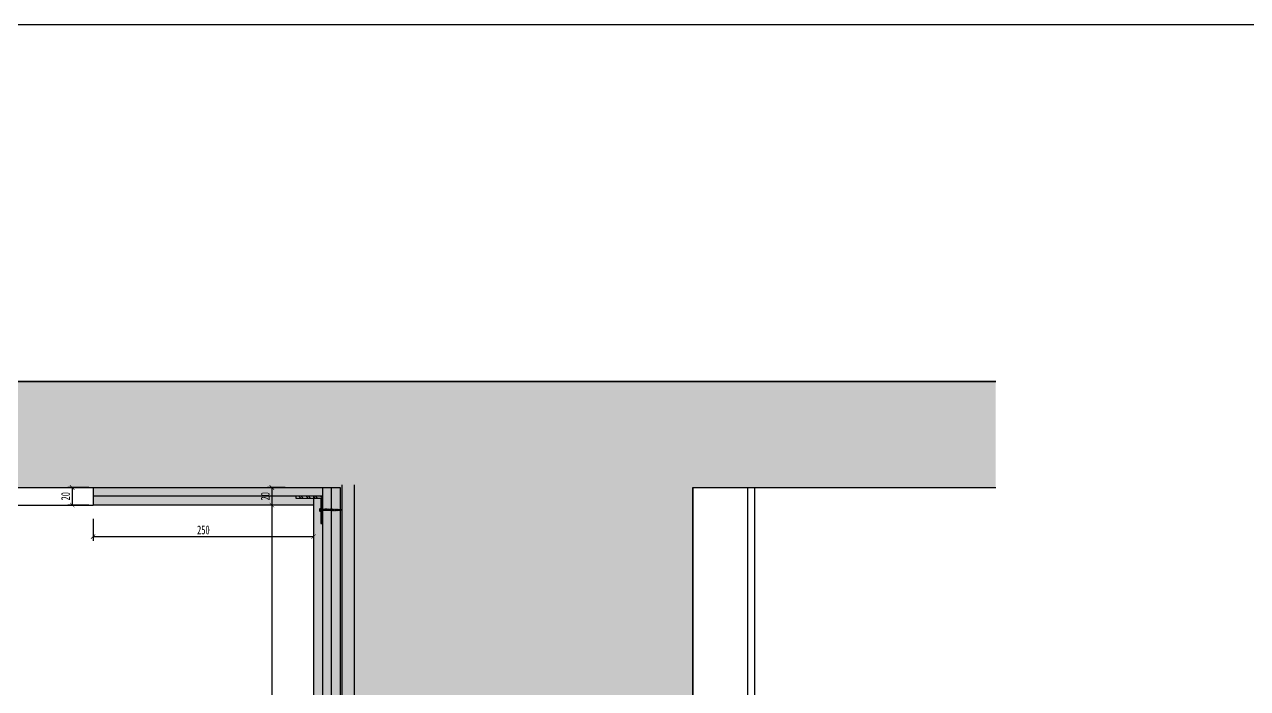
# Model space of a CAD drawing. Header units: millimetres. Extents: x 51249 to 2766742, y -599687 to -1280.
# Drawn here: x 72930 to 74317, y -119312 to -118559 of the extents above; entities that cross this region are included whole.
import ezdxf

# ---------------------------------------------------------------- set-up
doc = ezdxf.new("R2010")
doc.units = ezdxf.units.MM
doc.header["$LTSCALE"] = 10
doc.header["$PDMODE"] = 3
doc.linetypes.add('CENTER', pattern=[50.8, 31.75, -6.35, 6.35, -6.35])
doc.linetypes.add('DASH', pattern=[0.35, 0.25, -0.1])
for name, color, linetype in [('0-bh(填充)', 251, 'Continuous'), ('4-Fine(立面细线)', 251, 'Continuous'), ('4-Norm(立面正常)', 134, 'Continuous'), ('4-Wide(立面宽线)', 4, 'Continuous'), ('D-节点填充', 250, 'Continuous'), ('D-造型细线', 146, 'Continuous'), ('E-楼板、墙体', 6, 'Continuous'), ('E-立面填充', 250, 'Continuous'), ('E-立面造型线', 3, 'Continuous'), ('E-顶面轮廓线', 4, 'Continuous')]:
    doc.layers.add(name, color=color, linetype=linetype)
doc.styles.add('DIM', font='SimSun.ttf', dxfattribs={"width": 0.7})
doc.dimstyles.new('5', dxfattribs={"dimscale": 5, "dimtxt": 2, "dimasz": 1, "dimexe": 1, "dimexo": 1, "dimgap": 0.5, "dimtad": 1, "dimdec": 0, "dimrnd": 5, "dimzin": 0, "dimdsep": 46, "dimtxsty": 'DIM', "dimblk": 'ARCHTICK', "dimcen": 0, "dimclrd": 5, "dimclre": 5, "dimclrt": 35, "dimadec": 0, "dimazin": 0, "dimtfac": 0.5, "dimtdec": 0, "dimtix": 1, "dimtmove": 2, "dimatfit": 2, "dimldrblk": 'A', "dimfxl": 0, "dimtolj": 1, "dimtzin": 0, "dimlwd": -1, "dimlwe": -1, "dimarcsym": 0})

# ---------------------------------------------------------------- blocks, each defined once
blk = doc.blocks.new('*U835')
at = {"ltscale": 0.3}
for p, q in [((-4, 111), (-4, 426.7)), ((4, 110.2), (4, 426.7))]:
    blk.add_line(p, q, dxfattribs=at)
for p, q in [((4, 110.2), (-4, 111)), ((4, 107), (-4, 107.8)), ((4, 103.8), (-4, 104.6)), ((4, 100.6), (-4, 101.4)), ((-3.6, 97.6), (-3.6, 93.6)), ((-3.2, 109.3), (3.2, 108.7)), ((-3.2, 106.1), (3.2, 105.5)), ((-3.2, 102.9), (3.2, 102.3)), ((-3.2, 99.7), (3.2, 99.1)), ((3.6, 97.6), (3.6, 93.6)), ((10, 91), (-10, 91)), ((-3.6, 84.4), (-3.6, 88.4)), ((3.6, 84.4), (3.6, 88.4)), ((4, 81.4), (-4, 80.6)), ((4, 78.2), (-4, 77.4)), ((4, 75), (-4, 74.2)), ((4, 71.8), (-4, 71)), ((3.2, 70), (-3.5, 70)), ((-3.2, 82.3), (3.2, 82.9)), ((-3.2, 79.1), (3.2, 79.7)), ((-3.2, 75.9), (3.2, 76.5)), ((-3.2, 72.7), (3.2, 73.3))]:
    blk.add_line(p, q)
for points in [[(-4, 98.2), (-3.2, 99.7), (-4, 101.4), (-3.2, 102.9), (-4, 104.6), (-3.2, 106.1), (-4, 107.8), (-3.2, 109.3), (-4, 111)], [(3.6, 98.2), (3.2, 99.1), (4, 100.6), (3.2, 102.3), (4, 103.8), (3.2, 105.5), (4, 107), (3.2, 108.7), (4, 110.2)], [(7.2, 91), (7.2, 89), (-7.2, 89), (-7.2, 91)], [(-3.5, 70), (-4, 71), (-3.2, 72.7), (-4, 74.2), (-3.2, 75.9), (-4, 77.4), (-3.2, 79.1), (-4, 80.6), (-3.2, 82.3), (-4, 83.8)], [(3.6, 83.8), (3.2, 82.9), (4, 81.4), (3.2, 79.7), (4, 78.2), (3.2, 76.5), (4, 75), (3.2, 73.3), (4, 71.8), (3.2, 70)]]:
    blk.add_lwpolyline(points)
for points in [[(3.6, 98.2), (-4, 98.2), (-5.4, 98.2, 0.22641), (-7.2, 97.5), (-7.2, 93.7, 0.193582), (-5.3, 93), (-3.4, 93), (3.4, 93), (5.3, 93, 0.201578), (7.2, 93.7), (7.2, 97.5, 0.203722), (5.4, 98.2)], [(3.6, 83.8), (-4, 83.8), (-5.4, 83.8, -0.22641), (-7.2, 84.5), (-7.2, 88.3, -0.193582), (-5.3, 89), (-3.4, 89), (3.4, 89), (5.3, 89, -0.201578), (7.2, 88.3), (7.2, 84.5, -0.203722), (5.4, 83.8)]]:
    blk.add_lwpolyline(points, format="xyb", close=True)
for points in [[(-5.3, 98.2, -0.219294), (-3.6, 97.6, -0.173205), (3.6, 97.6, -0.102242), (5.3, 98.2)], [(-5.3, 93, 0.219294), (-3.6, 93.6, 0.173205), (3.6, 93.6, 0.102242), (5.3, 93)], [(-5.3, 89, -0.219294), (-3.6, 88.4, -0.173205), (3.6, 88.4, -0.102242), (5.3, 89)], [(-5.3, 83.8, 0.219294), (-3.6, 84.4, 0.173205), (3.6, 84.4, 0.102242), (5.3, 83.8)]]:
    blk.add_lwpolyline(points, format="xyb")
blk.add_lwpolyline([(10, -2), (10, 93), (-10, 93), (-10, -2)], close=True)
blk.add_wipeout([(-10, 58), (10, 58), (10, -2), (-10, -2)])
at = {"color": 251, "linetype": 'CENTER', "ltscale": 3}
for p, q in [((0, 130.4), (0, 62.8)), ((7.4, 43), (-7.4, 43)), ((0, 35.6), (0, 50.4))]:
    blk.add_line(p, q, dxfattribs=at)
blk.add_line((-10, 58), (10, 58))
at = {"color": 251, "linetype": 'DASH', "ltscale": 15}
blk.add_line((-10, 0), (10, 0), dxfattribs=at)
blk.add_lwpolyline([(0, 51.3), (-7.2, 47.1), (-7.2, 38.8), (0, 34.6), (7.2, 38.8), (7.2, 47.1)], close=True)
blk.add_circle((0, 42.9), 4.62)
blk = doc.blocks.new('dfgd')
at = {"layer": '0-bh(填充)', "color": 250}
for p, q in [((-12335.2, 1683.4), (-12333.4, 1684)), ((-12335.2, 1682.3), (-12333.5, 1682.9)), ((-12335.2, 1681.1), (-12333.5, 1681.7)), ((-12335.2, 1679.9), (-12333.5, 1680.5)), ((-12335.2, 1678.8), (-12333.5, 1679.4)), ((-12335.1, 1685.7), (-12333.6, 1686.3)), ((-12335.1, 1684.6), (-12333.5, 1685.2)), ((-12335, 1686.8), (-12333.7, 1687.3)), ((-12334.9, 1687.9), (-12333.8, 1688.3)), ((-12334.9, 1683), (-12333.7, 1683.4)), ((-12334.9, 1681.8), (-12333.8, 1682.2)), ((-12334.9, 1680.6), (-12333.8, 1681)), ((-12334.9, 1679.4), (-12333.8, 1679.8)), ((-12334.9, 1678.3), (-12333.8, 1678.7)), ((-12334.8, 1688.9), (-12333.9, 1689.3)), ((-12334.8, 1686.4), (-12333.8, 1686.7)), ((-12334.8, 1685.3), (-12333.8, 1685.6)), ((-12334.8, 1684.1), (-12333.8, 1684.5)), ((-12334.7, 1688.5), (-12334, 1688.7)), ((-12334.7, 1687.4), (-12333.9, 1687.7)), ((-12335.2, 1677.5), (-12333.7, 1678)), ((-12335.1, 1673.4), (-12333.7, 1673.9)), ((-12335, 1676.9), (-12334, 1677.3)), ((-12335, 1675.8), (-12333.7, 1676.2)), ((-12335, 1674.6), (-12333.7, 1675)), ((-12335, 1672.3), (-12333.7, 1672.7)), ((-12334.9, 1676.4), (-12333.7, 1676.8)), ((-12334.9, 1675.2), (-12333.7, 1675.6)), ((-12334.9, 1674.1), (-12333.7, 1674.5)), ((-12334.9, 1672.9), (-12333.7, 1673.3)), ((-12334.3, 1671.9), (-12333.7, 1672.2))]:
    blk.add_line(p, q, dxfattribs=at)
at = {"layer": '4-Fine(立面细线)', "color": 251}
for p, q in [((-12335.2, 1671.6), (-12333.4, 1671.6)), ((-12333.4, 1671.6), (-12335.2, 1671.6)), ((-12333.4, 1671.6), (-12332.6, 1670.7))]:
    blk.add_line(p, q, dxfattribs=at)
for points in [[(-12335.2, 1684.6), (-12335.2, 1684.6), (-12334.9, 1685.3), (-12335.2, 1685.7), (-12334.9, 1686.4), (-12335.2, 1686.9), (-12334.9, 1687.6), (-12335.2, 1688.1), (-12334.9, 1688.8), (-12335.2, 1689.3), (-12334.8, 1689.9), (-12335.1, 1690.4), (-12334.8, 1691.1), (-12335, 1691.5), (-12334.8, 1692.2), (-12334.9, 1692.6), (-12334.7, 1693.2), (-12334.9, 1693.7), (-12334.6, 1694.3), (-12334.8, 1694.8), (-12334.3, 1695.7), (-12333.9, 1695.1), (-12334, 1694.6), (-12333.8, 1694.1), (-12333.9, 1693.5), (-12333.7, 1693.1), (-12333.8, 1692.5), (-12333.6, 1692.1), (-12333.8, 1691.5), (-12333.5, 1691), (-12333.8, 1690.3), (-12333.4, 1689.9), (-12333.7, 1689.2), (-12333.4, 1688.7), (-12333.7, 1688), (-12333.4, 1687.5), (-12333.7, 1686.8), (-12333.4, 1686.4), (-12333.7, 1685.7), (-12333.4, 1685.2), (-12333.7, 1684.5)], [(-12335.2, 1678.8), (-12335, 1678.3), (-12335.3, 1677.6), (-12335, 1677.1), (-12335.3, 1676.4)], [(-12335.2, 1684.6), (-12334.8, 1684.1), (-12335.2, 1683.5)], [(-12335.2, 1683.4), (-12334.9, 1683), (-12335.2, 1682.3), (-12334.9, 1681.8), (-12335.2, 1681.1)], [(-12335.2, 1681.1), (-12334.9, 1680.6), (-12335.2, 1679.9), (-12334.9, 1679.4), (-12335.2, 1678.8)], [(-12333.7, 1683.4), (-12333.5, 1682.9), (-12333.8, 1682.2), (-12333.5, 1681.7), (-12333.8, 1681)], [(-12333.8, 1681), (-12333.5, 1680.5), (-12333.8, 1679.9), (-12333.5, 1679.4), (-12333.8, 1678.7)], [(-12333.8, 1678.7), (-12333.5, 1678.2), (-12333.8, 1677.5), (-12333.5, 1677), (-12333.8, 1676.3)], [(-12333.7, 1684.5), (-12333.4, 1684), (-12333.7, 1683.4)], [(-12333.4, 1671.6), (-12333.4, 1671.6), (-12332.6, 1670.7), (-12336.1, 1670.7), (-12335.2, 1671.6)], [(-12335.3, 1674.1), (-12335, 1674.8), (-12335.3, 1675.2), (-12335, 1675.9), (-12335.3, 1676.4)], [(-12335.3, 1674.1), (-12335, 1673.6), (-12335.3, 1672.9), (-12335, 1672.4), (-12335.2, 1671.9), (-12335.2, 1671.6)], [(-12333.8, 1676.3), (-12333.5, 1675.8), (-12333.8, 1675.2), (-12333.5, 1674.7), (-12333.8, 1674)], [(-12333.8, 1674), (-12333.5, 1673.5), (-12333.8, 1672.8), (-12333.5, 1672.3), (-12333.4, 1672)], [(-12333.4, 1671.6), (-12333.4, 1672)]]:
    blk.add_lwpolyline(points, dxfattribs=at)
blk = doc.blocks.new('fgfgf')
at = {"layer": '0-bh(填充)'}
h = blk.add_hatch(dxfattribs=at)
h.set_pattern_fill('ANSI32', color=250, scale=0.6, style=0)
h.set_pattern_definition([(45, (-22253.386, -55437.8503), (-4.0411, 4.0411), []), (45, (-22250.692, -55437.8503), (-4.0411, 4.0411), [])])
h.paths.add_polyline_path([(-22223.4, -55408.9), (-22251.4, -55408.9), (-22251.4, -55437.9), (-22253.4, -55437.9), (-22253.4, -55406.9), (-22223.4, -55406.9)])
at = {"layer": '4-Fine(立面细线)', "color": 251}
blk.add_lwpolyline([(-22223.4, -55408.9), (-22251.4, -55408.9), (-22251.4, -55437.9), (-22253.4, -55437.9), (-22253.4, -55406.9), (-22223.4, -55406.9), (-22223.4, -55408.9)], dxfattribs=at)
blk = doc.blocks.new('_ArchTick')
at = {"color": 0, "linetype": 'ByBlock', "const_width": 0.15}
blk.add_lwpolyline([(-0.5, -0.5), (0.5, 0.5)], dxfattribs=at)
blk = doc.blocks.new('*D891')
at = {"color": 5, "ltscale": 0.15}
for p, q in [((73226.2, -119083.9), (73206, -119083.9)), ((73211, -119083.9), (73211, -119103.9)), ((73226.2, -119103.9), (73206, -119103.9))]:
    blk.add_line(p, q, dxfattribs=at)
at = {"layer": 'Defpoints', "color": 0, "ltscale": 0.15}
for p in [(73231.2, -119083.9, 0), (73211, -119103.9), (73231.2, -119103.9, 0)]:
    blk.add_point(p, dxfattribs=at)
at = {"color": 5, "ltscale": 0.15, "xscale": 5, "yscale": 5, "zscale": 5}
for p, rotation in [((73211, -119083.9), 90), ((73211, -119103.9), 270)]:
    blk.add_blockref('_ArchTick', p, dxfattribs=dict(at, rotation=rotation))
at = {"color": 35, "ltscale": 0.15, "insert": (73203.5, -119093.9), "char_height": 10, "attachment_point": 5, "rotation": 90, "style": 'DIM'}
blk.add_mtext('\\A1;20', dxfattribs=at)
blk = doc.blocks.new('A')
for p, q in [((-0.37, 0), (-2.13, 0)), ((-1.44, 1.15), (-1.09, 1.44)), ((-1.44, 1.15), (-0.37, 0)), ((-1.44, -1.15), (-0.37, 0)), ((-1.09, 1.44), (0, 0)), ((-1.09, -1.44), (0, 0)), ((-1.44, -1.15), (-1.09, -1.44))]:
    blk.add_line(p, q)
for points in [[(-1.44, 1.15), (-1.09, 1.44), (-0.37, 0), (0, 0)], [(-1.44, -1.15), (-1.09, -1.44), (-0.37, 0), (0, 0)]]:
    blk.add_solid(points)
blk = doc.blocks.new('*D892')
at = {"color": 5, "ltscale": 0.15}
for p, q in [((73226.2, -119103.9), (73206, -119103.9)), ((73211, -119103.9), (73211, -119403.9)), ((73231, -119403.9), (73206, -119403.9))]:
    blk.add_line(p, q, dxfattribs=at)
at = {"layer": 'Defpoints', "color": 0, "ltscale": 0.15}
for p in [(73231.2, -119103.9, 0), (73211, -119403.9), (73258.3, -119403.9)]:
    blk.add_point(p, dxfattribs=at)
at = {"color": 5, "ltscale": 0.15, "xscale": 5, "yscale": 5, "zscale": 5}
for p, rotation in [((73211, -119103.9), 90), ((73211, -119403.9), 270)]:
    blk.add_blockref('_ArchTick', p, dxfattribs=dict(at, rotation=rotation))
at = {"color": 35, "ltscale": 0.15, "insert": (73199.3, -119350.6), "char_height": 10, "attachment_point": 5, "rotation": 90, "style": 'DIM'}
blk.add_mtext('\\A1;300', dxfattribs=at)
blk = doc.blocks.new('*D895')
at = {"color": 5, "ltscale": 0.15}
for p, q in [((73008.3, -119119.6), (73008.3, -119144.6)), ((73258.3, -119119.6), (73258.3, -119144.6)), ((73008.3, -119139.6), (73258.3, -119139.6))]:
    blk.add_line(p, q, dxfattribs=at)
at = {"layer": 'Defpoints', "color": 0, "ltscale": 0.15}
for p in [(73008.3, -119103.9, 0), (73258.3, -119103.9, 0), (73258.3, -119139.6)]:
    blk.add_point(p, dxfattribs=at)
at = {"color": 5, "ltscale": 0.15, "xscale": 5, "yscale": 5, "zscale": 5, "rotation": 180}
blk.add_blockref('_ArchTick', (73008.3, -119139.6), dxfattribs=at)
at = {"color": 5, "ltscale": 0.15, "xscale": 5, "yscale": 5, "zscale": 5}
blk.add_blockref('_ArchTick', (73258.3, -119139.6), dxfattribs=at)
at = {"color": 35, "ltscale": 0.15, "insert": (73133.3, -119132.1), "char_height": 10, "attachment_point": 5, "style": 'DIM'}
blk.add_mtext('\\A1;250', dxfattribs=at)
blk = doc.blocks.new('*D898')
at = {"color": 5, "ltscale": 0.15}
for p, q in [((73003.3, -119083.9), (72979.6, -119083.9)), ((72984.6, -119083.9), (72984.6, -119103.9)), ((73003.3, -119103.9), (72979.6, -119103.9))]:
    blk.add_line(p, q, dxfattribs=at)
at = {"layer": 'Defpoints', "color": 0, "ltscale": 0.15}
for p in [(73008.3, -119083.9, 0), (72984.6, -119103.9), (73008.3, -119103.9, 0)]:
    blk.add_point(p, dxfattribs=at)
at = {"color": 5, "ltscale": 0.15, "xscale": 5, "yscale": 5, "zscale": 5}
for p, rotation in [((72984.6, -119083.9), 90), ((72984.6, -119103.9), 270)]:
    blk.add_blockref('_ArchTick', p, dxfattribs=dict(at, rotation=rotation))
at = {"color": 35, "ltscale": 0.15, "insert": (72977.1, -119093.9), "char_height": 10, "attachment_point": 5, "rotation": 90, "style": 'DIM'}
blk.add_mtext('\\A1;20', dxfattribs=at)

msp = doc.modelspace()

# ---------------------------------------------------------------- hatches: boundary and pattern name
at = {"layer": '0-bh(填充)'}
h = msp.add_hatch(dxfattribs=at)
h.set_pattern_fill('CROSS', color=250, scale=2, style=0)
h.set_pattern_definition([(0, (73186.1726, -109026.045), (3.175, 3.175), [1.5875, -4.7625]), (90, (73186.9664, -109026.8387), (-3.175, 3.175), [1.5875, -4.7625])])
h.paths.add_polyline_path([(73368.3, -119553.9), (73278.3, -119553.9), (73278.3, -119563.9), (73323, -119563.9), (73323, -119563.9), (73348.3, -119563.9), (73358.3, -119563.9), (73368.3, -119563.9)])
h.paths.add_polyline_path([(73368.3, -119543.9), (73288.3, -119543.9), (73288.3, -119553.9), (73368.3, -119553.9)])
h.paths.add_polyline_path([(73258.3, -119095.9), (73238.3, -119095.9), (73238.3, -119093.9), (73008.3, -119093.9), (73008.3, -119103.9), (73258.3, -119103.9)])
h.paths.add_polyline_path([(73268.3, -119083.9), (73008.3, -119083.9), (73008.3, -119093.9), (73268.3, -119093.9)])
h.paths.add_polyline_path([(73278.3, -119083.9), (73268.3, -119083.9), (73268.3, -119108.7), (73268.7, -119108.4), (73269.4, -119108.7), (73269.9, -119108.4), (73270.6, -119108.7), (73271, -119108.4), (73271.7, -119108.7), (73272.2, -119108.4), (73272.9, -119108.7), (73273.4, -119108.5), (73274.1, -119108.7), (73274.6, -119108.5), (73275.2, -119108.7), (73275.7, -119108.5), (73276.4, -119108.8), (73276.9, -119108.5), (73277.6, -119108.8), (73278.3, -119108.4)])
h.paths.add_polyline_path([(73268.3, -119093.9), (73258.3, -119093.9), (73258.3, -119403.9), (73268.3, -119403.9)])
h.paths.add_polyline_path([(73265.3, -119111.1), (73265.3, -119107.6), (73266.3, -119108.5), (73266.3, -119110.2)], flags=16)
h.paths.add_polyline_path([(73278.3, -119108.4), (73277.6, -119108.8), (73276.9, -119108.5), (73276.4, -119108.8), (73275.7, -119108.5), (73275.2, -119108.7), (73274.6, -119108.5), (73274.1, -119108.7), (73273.4, -119108.5), (73272.9, -119108.7), (73272.2, -119108.4), (73271.7, -119108.7), (73271, -119108.4), (73270.6, -119108.7), (73269.9, -119108.4), (73269.4, -119108.7), (73268.7, -119108.4), (73268.3, -119108.7), (73268.3, -119403.9), (73268.3, -119523.9), (73278.3, -119523.9)])
h.paths.add_polyline_path([(73270.3, -119110.1), (73270.2, -119109.7), (73269.8, -119109.9)], flags=16)
h.paths.add_polyline_path([(73273.3, -119109.9), (73272.8, -119110.2), (73272.1, -119109.9), (73271.5, -119110.2), (73271.5, -119110.1), (73271.6, -119110.2), (73272.1, -119109.9), (73272.8, -119110.2), (73273.3, -119109.9), (73273.3, -119109.9)], flags=16)
h.paths.add_polyline_path([(73288.3, -119083.9), (73278.3, -119083.9), (73278.3, -119108.4), (73278.3, -119523.9), (73278.3, -119553.9), (73288.3, -119553.9), (73288.3, -119363.9)])
h.paths.add_polyline_path([(73285.8, -119496.2), (73285.8, -119496.2), (73285.9, -119496.2)], flags=16)
h.paths.add_polyline_path([(73282.4, -119496.2), (73282.8, -119495.9), (73283.5, -119496.2), (73283.9, -119495.9), (73284.4, -119497.5), (73284.6, -119497.6), (73285, -119497.4), (73284.9, -119497.3), (73285.1, -119497.3), (73284.5, -119497.7), (73284.4, -119497.5), (73283.9, -119497.3), (73283.3, -119497.7), (73283.3, -119497.6), (73282.8, -119497.3), (73282.2, -119497.7), (73282.1, -119497.6), (73281.6, -119497.3), (73281, -119497.7), (73280.9, -119497.5), (73280.4, -119497.3), (73279.8, -119497.7), (73279.2, -119497.7), (73279.2, -119495.8), (73280, -119496.2), (73280.5, -119495.9), (73281.2, -119496.2), (73281.7, -119495.9)], flags=16)
at = {"layer": 'E-立面填充', "ltscale": 0.15}
msp.add_hatch(color=256, dxfattribs=at).paths.add_polyline_path([(74031.7, -119083.9), (74031.7, -118963.9), (72189.4, -118963.9), (72189.4, -119083.9), (73288.3, -119083.9), (73288.3, -119363.9), (73688.3, -119363.9), (73688.3, -119083.9)])

# ---------------------------------------------------------------- linework, layer by layer
at = {"color": 1, "ltscale": 0.15}
msp.add_lwpolyline([(59982.5, -118559.1), (82338, -118559.1), (82338, -123043.5), (59982.5, -123043.5)], close=True, dxfattribs=at)
at = {"layer": 'D-节点填充', "ltscale": 0.15}
for p, q in [((73290.3, -119080.8, 0), (73290.3, -119543.9, 0)), ((73304.3, -119080.8, 0), (73304.3, -119543.9, 0))]:
    msp.add_line(p, q, dxfattribs=at)
at = {"layer": 'E-楼板、墙体'}
for p, q in [((72189.4, -118963.9, 0), (74031.7, -118963.9, 0)), ((72189.4, -119083.9, 0), (73288.3, -119083.9, 0)), ((73288.3, -119083.9, 0), (73288.3, -119363.9, 0)), ((73688.3, -119083.9, 0), (74031.7, -119083.9, 0)), ((73688.3, -119083.9, 0), (73688.3, -119363.9, 0))]:
    msp.add_line(p, q, dxfattribs=at)
at = {"layer": 'E-立面填充', "ltscale": 0.15, "elevation": 0}
for points in [[(74031.7, -118963.9), (72189.4, -118963.9)], [(72189.4, -119083.9), (73288.3, -119083.9), (73288.3, -119363.9), (73688.3, -119363.9), (73688.3, -119083.9), (74031.7, -119083.9)]]:
    msp.add_lwpolyline(points, dxfattribs=at)
at = {"layer": 'E-立面造型线', "color": 146}
msp.add_line((72189.4, -119103.9, 0), (73008.3, -119103.9, 0), dxfattribs=at)
at = {"layer": 'E-顶面轮廓线'}
for p, q in [((73008.3, -119083.9, 0), (73008.3, -119103.9, 0)), ((73268.3, -119083.9, 0), (73268.3, -119403.9, 0)), ((73278.3, -119083.9, 0), (73278.3, -119523.9, 0)), ((73268.3, -119093.9, 0), (73008.3, -119093.9, 0)), ((73258.3, -119093.9, 0), (73258.3, -119403.9, 0)), ((73258.3, -119103.9, 0), (73008.3, -119103.9, 0))]:
    msp.add_line(p, q, dxfattribs=at)

# ---------------------------------------------------------------- block references
at = {"layer": '4-Norm(立面正常)', "rotation": 270}
msp.add_blockref('dfgd', (71594.6, -131443.7, 0), dxfattribs=at)
at = {"layer": '4-Wide(立面宽线)', "color": 4, "xscale": -1}
msp.add_blockref('fgfgf', (51014.9, -63687, 0), dxfattribs=at)

# ---------------------------------------------------------------- dimensions: what is measured, and where the dimension line sits
at = {"ltscale": 0.15}
for base, p1, p2, picture, middle in [((72984.6, -119103.9), (73008.3, -119083.9, 0), (73008.3, -119103.9, 0), '*D898', (72977.1, -119093.9)), ((73211, -119103.9), (73231.2, -119083.9, 0), (73231.2, -119103.9, 0), '*D891', (73203.5, -119093.9))]:
    dim = msp.add_linear_dim(base=base, p1=p1, p2=p2, angle=90, dimstyle='5', dxfattribs=at)
    dim.commit()
    dim.dimension.update_dxf_attribs({"geometry": picture, "text_midpoint": middle})
dim = msp.add_linear_dim(base=(73258.3, -119139.6), p1=(73008.3, -119103.9, 0), p2=(73258.3, -119103.9, 0), dimstyle='5', dxfattribs=at)
dim.commit()
dim.dimension.update_dxf_attribs({"geometry": '*D895', "text_midpoint": (73133.3, -119132.1)})
dim = msp.add_linear_dim(base=(73211, -119403.9), p1=(73231.2, -119103.9, 0), p2=(73258.3, -119403.9), angle=90, dimstyle='5', dxfattribs=at)
dim.commit()
dim.dimension.update_dxf_attribs({"geometry": '*D892', "text_midpoint": (73199.3, -119350.6), "dimtype": 160})

# ---------------------------------------------------------------- next in the draw order: block references
at = {"layer": 'D-造型细线'}
msp.add_blockref('*U835', (73754.7, -119510.6, 0), dxfattribs=at)

doc.saveas('drawing.dxf')
